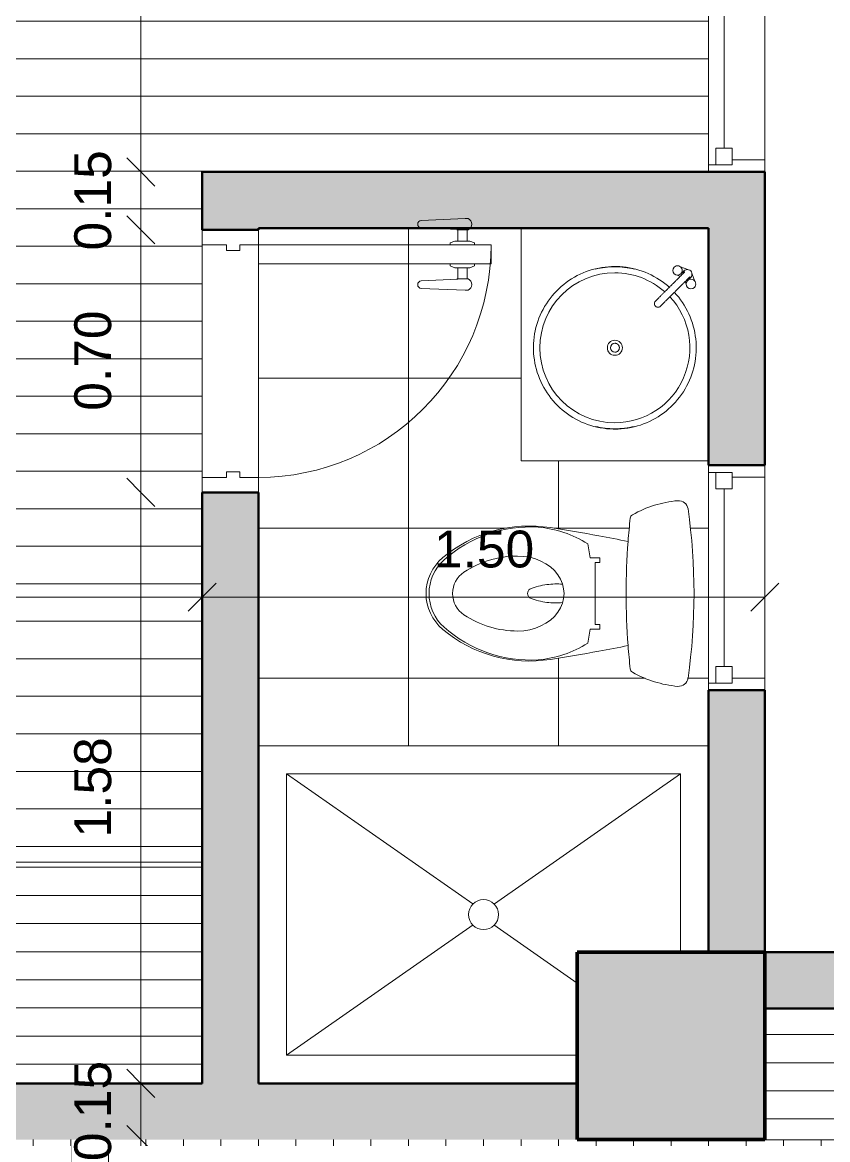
# Model space of a CAD drawing. Header units: metres. Extents: x 11 to 152, y 1 to 34.
# Drawn here: x 96.956 to 99.102, y 24.62 to 27.599 of the extents above; entities that cross this region are included whole.
import ezdxf

# ---------------------------------------------------------------- set-up
doc = ezdxf.new("R2010")
doc.units = ezdxf.units.M
for name, color, linetype, lineweight in [('A-ANNO-DIMS', 211, 'Continuous', 9), ('A-ANNO-DIMS-100', 211, 'Continuous', 9), ('A-DETL-GENF', 92, 'Continuous', 9), ('A-DOOR', 31, 'Continuous', 9), ('A-DOOR-1', 31, 'Continuous', 18), ('A-FLOR', 192, 'Continuous', 9), ('A-FLOR-PATT', 8, 'Continuous', 9), ('A-GLAZ', 151, 'Continuous', 9), ('A-GLAZ-1', 151, 'Continuous', 18), ('A-WALL-1', 113, 'Continuous', 50), ('A-WALL-PATT-1', 111, 'Continuous', 9), ('I-FURN', 30, 'Continuous', 9), ('P-SANR-FIXT', 6, 'Continuous', 9), ('S-COLS', 52, 'Continuous', 9), ('S-COLS-1', 52, 'Continuous', 100)]:
    doc.layers.add(name, color=color, linetype=linetype, lineweight=lineweight)
doc.styles.add('Arial_1', font='Arial.ttf', dxfattribs={"height": 0.098353})
doc.dimstyles.new('Cota_1_25', dxfattribs={"dimscale": 0.3048, "dimtxt": 0.1, "dimasz": 0.246063, "dimexe": 0, "dimexo": 0.0625, "dimgap": 0.164042, "dimtad": 1, "dimrnd": 0.01, "dimzin": 0, "dimdsep": 46, "dimtxsty": 'Arial_1', "dimblk1": 'OBLIQUE', "dimblk2": 'OBLIQUE', "dimsah": 1, "dimcen": 0.09, "dimazin": 0, "dimtfac": 1, "dimtdec": 4, "dimtix": 1, "dimtmove": 0, "dimatfit": 3, "dimfxl": 0, "dimfxlon": 1, "dimtvp": 1, "dimtolj": 1, "dimtzin": 0, "dimarcsym": 2})
doc.dimstyles.new('Cota_1_25_4', dxfattribs={"dimscale": 0.3048, "dimtxt": 0.1, "dimasz": 0.246063, "dimexe": 0, "dimexo": 0.0625, "dimgap": 0.164042, "dimtad": 1, "dimrnd": 0.01, "dimzin": 0, "dimdsep": 46, "dimtxsty": 'Arial_1', "dimblk1": 'OBLIQUE', "dimblk2": 'OBLIQUE', "dimsah": 1, "dimcen": 0.09, "dimazin": 0, "dimtfac": 1, "dimtdec": 4, "dimtix": 1, "dimtmove": 0, "dimatfit": 3, "dimfxl": 0, "dimfxlon": 1, "dimtvp": 1, "dimtolj": 1, "dimtzin": 0, "dimarcsym": 2})

# ---------------------------------------------------------------- blocks, each defined once
blk = doc.blocks.new('M_Concrete-Square-Column - 500 x 500mm-1442238-2 Piso _Tipo_')
at = {"layer": 'S-COLS'}
blk.add_hatch(color=256, dxfattribs=at).paths.add_polyline_path([(0.25, 0.25), (-0.25, 0.25), (-0.25, -0.25), (0.25, -0.25), (0.25, -0.1299)], flags=0)
at = {"layer": 'S-COLS-1'}
for p, q in [((-0.25, 0.25), (0.25, 0.25)), ((-0.25, -0.25), (-0.25, 0.25)), ((0.25, 0.25), (0.25, -0.25)), ((0.25, -0.25), (-0.25, -0.25))]:
    blk.add_line(p, q, dxfattribs=at)
blk = doc.blocks.new('M_Concrete-Square-Column - 500 x 500mm-1715201-2 Piso _Tipo_')
at = {"layer": 'S-COLS'}
blk.add_hatch(color=256, dxfattribs=at).paths.add_polyline_path([(0.25, -0.25), (0.25, 0.25), (-0.25, 0.25), (-0.25, -0.25), (0.2438, -0.25)], flags=0)
at = {"layer": 'S-COLS-1'}
for p, q in [((0.25, 0.25), (-0.25, 0.25)), ((-0.25, 0.25), (-0.25, -0.25)), ((0.25, -0.25), (0.25, 0.25)), ((-0.25, -0.25), (0.25, -0.25))]:
    blk.add_line(p, q, dxfattribs=at)
blk = doc.blocks.new('EA-Sencilla abisagrada - 70 x 210-1204123-2 Piso _Tipo_')
at = {"layer": 'A-DETL-GENF'}
for p, q in [((0.194, -0.5091), (0.189, -0.6263)), ((0.219, -0.6263), (0.214, -0.5091)), ((0.35, -0.6263), (0.355, -0.5091)), ((0.375, -0.5091), (0.38, -0.6263)), ((0.249, -0.5988), (0.254, -0.5863)), ((0.254, -0.5863), (0.259, -0.5863)), ((0.259, -0.6513), (0.259, -0.5863)), ((0.315, -0.5863), (0.31, -0.5863)), ((0.31, -0.6513), (0.31, -0.5863)), ((0.32, -0.5988), (0.315, -0.5863)), ((0.219, -0.6038), (0.219, -0.6338)), ((0.249, -0.6063), (0.219, -0.6063)), ((0.249, -0.6388), (0.249, -0.5988)), ((0.32, -0.6388), (0.32, -0.5988)), ((0.32, -0.6063), (0.35, -0.6063)), ((0.35, -0.6038), (0.35, -0.6338)), ((0.189, -0.6338), (0.189, -0.6263)), ((0.219, -0.6313), (0.249, -0.6313)), ((0.249, -0.6388), (0.254, -0.6513)), ((0.259, -0.6513), (0.254, -0.6513)), ((0.31, -0.6513), (0.315, -0.6513)), ((0.32, -0.6388), (0.315, -0.6513)), ((0.35, -0.6313), (0.32, -0.6313)), ((0.38, -0.6338), (0.38, -0.6263))]:
    blk.add_line(p, q, dxfattribs=at)
for centre, radius, start, end in [((0.204, -0.5095), 0.01, 2.4476, 177.5524), ((0.365, -0.5095), 0.01, 2.4476, 177.5524), ((0.204, -0.6276), 0.0162, 202.6199, 337.3801), ((0.365, -0.6276), 0.0162, 202.6199, 337.3801)]:
    blk.add_arc(centre, radius, start, end, dxfattribs=at)
at = {"layer": 'A-DOOR'}
blk.add_arc((0.31, -0.075), 0.62, 180, 270, dxfattribs=at)
at = {"layer": 'A-DOOR-1'}
for p, q in [((-0.35, 0.075), (-0.31, 0.075)), ((-0.31, 0.075), (-0.31, 0.01)), ((0.31, 0.075), (0.35, 0.075)), ((0.31, 0.01), (0.31, 0.075)), ((-0.31, 0.01), (-0.295, 0.01)), ((-0.295, 0.01), (-0.295, -0.025)), ((0.295, 0.01), (0.31, 0.01)), ((0.295, -0.025), (0.295, 0.01)), ((-0.31, -0.025), (-0.31, -0.075)), ((-0.295, -0.025), (-0.31, -0.025)), ((0.31, -0.025), (0.295, -0.025)), ((0.31, -0.075), (0.31, -0.025)), ((-0.31, -0.075), (-0.35, -0.075)), ((0.259, -0.075), (0.259, -0.695)), ((0.31, -0.075), (0.259, -0.075)), ((0.31, -0.075), (0.31, -0.695)), ((0.35, -0.075), (0.31, -0.075)), ((0.31, -0.695), (0.259, -0.695))]:
    blk.add_line(p, q, dxfattribs=at)
blk = doc.blocks.new('M_Fixed - 240x60-1438101-2 Piso _Tipo_')
at = {"layer": 'A-GLAZ-1'}
for p, q in [((-0.3, 0.088), (-0.281, 0.088)), ((-0.281, 0.088), (-0.281, 0.025)), ((-0.281, 0.069), (-0.237, 0.069)), ((-0.237, 0.069), (-0.237, 0.025)), ((0.237, 0.069), (0.237, 0.025)), ((0.281, 0.069), (0.237, 0.069)), ((0.281, 0.088), (0.281, 0.025)), ((0.2989, 0.088), (0.281, 0.088)), ((-0.237, 0.047), (0.237, 0.047)), ((-0.281, 0.025), (-0.237, 0.025)), ((-0.268, 0.025), (-0.268, -0.062)), ((0.237, 0.025), (0.281, 0.025)), ((0.268, 0.025), (0.268, -0.062)), ((-0.3, -0.062), (-0.268, -0.062)), ((0.3, -0.062), (0.268, -0.062))]:
    blk.add_line(p, q, dxfattribs=at)
blk = doc.blocks.new('EA santario - EA santario-1236399-2 Piso _Tipo_')
at = {"layer": 'P-SANR-FIXT'}
for p, q in [((-0.0952, -0.0806), (-0.1325, -0.074)), ((-0.0952, -0.106), (-0.0952, -0.0806)), ((0.1325, -0.074), (0.0953, -0.0806)), ((0.0953, -0.0806), (0.0953, -0.106)), ((-0.0825, -0.106), (-0.0952, -0.106)), ((-0.0825, -0.0933), (-0.0825, -0.106)), ((0.0826, -0.0933), (-0.0825, -0.0933)), ((0.0826, -0.106), (0.0826, -0.0933)), ((0.0953, -0.106), (0.0826, -0.106))]:
    blk.add_line(p, q, dxfattribs=at)
for centre, radius, start, end in [((0, 0.2322), 0.125, 40.0388, 139.9612), ((0, 0.2292), 0.12, 41.8401, 138.1599), ((0.18, 0.0811), 0.36, 139.981, 188.91), ((0.1676, 0.0791), 0.345, 138.1599, 183.4315), ((-0.1676, 0.0791), 0.345, 356.5685, 41.8401), ((-0.18, 0.0811), 0.36, 351.09, 40.019), ((0, 0.2182), 0.0683, 33.6309, 146.3691), ((0.158, 0.1131), 0.258, 146.3691, 180), ((-0.158, 0.1131), 0.258, 0, 33.6309), ((0, 0.0716), 0.0147, 36.4562, 143.5438), ((0.1189, 0.0836), 0.2967, 184.8582, 212.071), ((-0.1189, 0.0836), 0.2967, 327.929, 355.1418), ((4.7641, 0.7998), 5.0001, 188.91, 190.4032), ((-4.7641, 0.7998), 5.0001, 349.5968, 351.09), ((4.7641, 0.7998), 5.0001, 190.4032, 191.3174), ((-4.7641, 0.7998), 5.0001, 348.6826, 349.5968), ((0, -2.0111), 1.8349, 85.6627, 94.3373), ((0.0513, -0.3405), 0.3, 150.5617, 174.8856), ((-0.1999, -0.1987), 0.0115, 96.2955, 150.5617), ((0, -2.0111), 1.8349, 94.3373, 96.2955), ((0, -2.0111), 1.8349, 83.7045, 85.6627), ((0.1999, -0.1987), 0.0115, 29.4383, 83.7045), ((-0.0513, -0.3405), 0.3, 5.1144, 29.4383), ((-0.2222, -0.316), 0.0254, 174.8856, 261.8874), ((0.2222, -0.316), 0.0254, 278.1126, 5.1144), ((0, 1.2428), 1.6, 261.8874, 278.1126)]:
    blk.add_arc(centre, radius, start, end, dxfattribs=at)
blk.add_ellipse((0, 0.1131), major_axis=(0, 0.1238), ratio=0.807692, start_param=1.570796, end_param=4.712389, dxfattribs=at)
for points in [[(-0.0118, 0.0804), (-0.0148, 0.0728), (-0.0199, 0.0575), (-0.024, 0.0349), (-0.0254, 0.0133), (-0.0249, -0.0001), (-0.0243, -0.0065)], [(0.0249, -0.0062), (0.0254, 0.0001), (0.0258, 0.0135), (0.0243, 0.035), (0.02, 0.0576), (0.0149, 0.0728), (0.0118, 0.0804)]]:
    blk.add_open_spline(points, degree=3, dxfattribs=at)
blk = doc.blocks.new('mesa60 - mesa001-1826012-2 Piso _Tipo_')
at = {"layer": 'I-FURN'}
h = blk.add_hatch(dxfattribs=at)
h.set_pattern_fill('FP_72', color=256, style=0, pattern_type=2)
h.set_pattern_definition([(46.105, (143.823, 7.87), (-0.05404587, 0.05200042), [])])
h.paths.add_polyline_path([(87.6925, 23.3599), (88.4849, 24.1835), (88.0596, 24.5927), (87.5236, 24.0357), (87.5396, 23.201), (87.6805, 23.3474)], flags=0)
for p, q in [((88.0596, 24.5927), (87.5236, 24.0357)), ((88.4849, 24.1835), (88.0596, 24.5927)), ((87.5396, 23.201), (88.4849, 24.1835)), ((87.5236, 24.0357), (87.5396, 23.201))]:
    blk.add_line(p, q, dxfattribs=at)
blk = doc.blocks.new('mesa83 - mesa001-1826024-2 Piso _Tipo_')
at = {"layer": 'I-FURN'}
h = blk.add_hatch(dxfattribs=at)
h.set_pattern_fill('FP_73', color=256, style=0, pattern_type=2)
h.set_pattern_definition([(316.089, (115.991, 7.337), (0.05201551, 0.05403135), [])])
h.paths.add_polyline_path([(74.142, 23.1004), (74.1261, 23.9351), (72.909, 25.1067), (72.4997, 24.6814), (74.1256, 23.1162)], flags=0)
for p, q in [((72.909, 25.1067), (72.4997, 24.6814)), ((74.1261, 23.9351), (72.909, 25.1067)), ((72.4997, 24.6814), (74.142, 23.1004)), ((74.142, 23.1004), (74.1261, 23.9351))]:
    blk.add_line(p, q, dxfattribs=at)
blk = doc.blocks.new('M_Shower Stall-2D - ducha 1_20 2-V85-2 Piso _Tipo_')
at = {"layer": 'P-SANR-FIXT'}
for p, q in [((0, 0.9), (1.2, 0.9)), ((0.075, 0.825), (0.5711, 0.4789)), ((0.075, 0.075), (0.075, 0.825)), ((0.075, 0.825), (1.125, 0.825)), ((1.125, 0.825), (0.6289, 0.4789)), ((1.125, 0.825), (1.125, 0.35)), ((0.5724, 0.4224), (0.075, 0.075)), ((0.6276, 0.4224), (0.8499, 0.2671)), ((0.8499, 0.075), (0.075, 0.075))]:
    blk.add_line(p, q, dxfattribs=at)
for start, end in [(360, 180), (180, 360)]:
    blk.add_arc((0.6, 0.45), 0.04, start, end, dxfattribs=at)
blk = doc.blocks.new('Basin Slab-Round-1Bowl - 550 x 500-V86-2 Piso _Tipo_')
at = {"layer": 'P-SANR-FIXT'}
for p, q in [((0.618, 0.575), (-0.0023, 0.575)), ((-0.0023, 0.575), (-0.0023, 0.075)), ((0.4926, 0.1585), (0.4894, 0.1497)), ((0.5077, 0.1303), (0.515, 0.1504)), ((0.477, 0.1376), (0.4686, 0.1346)), ((0.4767, 0.1121), (0.4969, 0.1195))]:
    blk.add_line(p, q, dxfattribs=at)
at = {"layer": 'P-SANR-FIXT', "flags": 128}
for points in [[(0.5161, 0.325), (0.5159, 0.3337), (0.5154, 0.3423), (0.5145, 0.351), (0.5133, 0.3596), (0.5118, 0.3681), (0.5099, 0.3766), (0.5076, 0.385), (0.5051, 0.3932), (0.5022, 0.4014), (0.499, 0.4095), (0.4954, 0.4174), (0.4916, 0.4252), (0.4874, 0.4328), (0.483, 0.4402), (0.4782, 0.4475), (0.4732, 0.4546), (0.4678, 0.4614), (0.4622, 0.4681), (0.4564, 0.4745), (0.4503, 0.4806), (0.4439, 0.4865), (0.4374, 0.4922), (0.4306, 0.4976), (0.4236, 0.5027), (0.4164, 0.5076), (0.409, 0.5121), (0.4014, 0.5163), (0.3937, 0.5203), (0.3858, 0.5239), (0.3778, 0.5272), (0.3696, 0.5302), (0.3613, 0.5328), (0.353, 0.5352), (0.3445, 0.5371), (0.336, 0.5388), (0.3274, 0.5401), (0.3188, 0.5411), (0.3102, 0.5417), (0.3015, 0.5419), (0.2928, 0.5419), (0.2841, 0.5414), (0.2755, 0.5407), (0.2669, 0.5395), (0.2583, 0.5381), (0.2499, 0.5363), (0.2414, 0.5341), (0.2331, 0.5317), (0.2249, 0.5289), (0.2168, 0.5257), (0.2089, 0.5223), (0.201, 0.5185), (0.1934, 0.5144), (0.1859, 0.51), (0.1786, 0.5054), (0.1715, 0.5004), (0.1646, 0.4952), (0.1579, 0.4896), (0.1514, 0.4839), (0.1452, 0.4778), (0.1392, 0.4715), (0.1334, 0.465), (0.128, 0.4583), (0.1228, 0.4513), (0.1179, 0.4442), (0.1132, 0.4368), (0.1089, 0.4293), (0.1049, 0.4216), (0.1012, 0.4138), (0.0978, 0.4058), (0.0947, 0.3977), (0.092, 0.3894), (0.0896, 0.3811), (0.0875, 0.3727), (0.0858, 0.3642), (0.0844, 0.3556), (0.0833, 0.347), (0.0826, 0.3384), (0.0823, 0.3297), (0.0822, 0.325)], [(0.0822, 0.325), (0.0824, 0.3163), (0.0829, 0.3077), (0.0838, 0.299), (0.085, 0.2904), (0.0865, 0.2819), (0.0884, 0.2734), (0.0907, 0.265), (0.0932, 0.2568), (0.0961, 0.2486), (0.0993, 0.2405), (0.1029, 0.2326), (0.1067, 0.2248), (0.1109, 0.2172), (0.1153, 0.2098), (0.1201, 0.2025), (0.1251, 0.1954), (0.1305, 0.1886), (0.136, 0.1819), (0.1419, 0.1755), (0.148, 0.1694), (0.1543, 0.1635), (0.1609, 0.1578), (0.1677, 0.1524), (0.1747, 0.1473), (0.1819, 0.1424), (0.1893, 0.1379), (0.1969, 0.1337), (0.2046, 0.1297), (0.2125, 0.1261), (0.2205, 0.1228), (0.2287, 0.1198), (0.2369, 0.1172), (0.2453, 0.1148), (0.2538, 0.1129), (0.2623, 0.1112), (0.2709, 0.1099), (0.2795, 0.1089), (0.2881, 0.1083), (0.2968, 0.1081), (0.3055, 0.1081), (0.3141, 0.1086), (0.3228, 0.1093), (0.3314, 0.1105), (0.3399, 0.1119), (0.3484, 0.1137), (0.3568, 0.1159), (0.3652, 0.1183), (0.3734, 0.1211), (0.3815, 0.1243), (0.3894, 0.1277), (0.3972, 0.1315), (0.4049, 0.1356), (0.4124, 0.14), (0.4197, 0.1446), (0.4268, 0.1496), (0.4337, 0.1548), (0.4404, 0.1604), (0.4469, 0.1661)], [(0.46, 0.1794), (0.4649, 0.185), (0.4703, 0.1917), (0.4755, 0.1987), (0.4804, 0.2058), (0.485, 0.2132), (0.4894, 0.2207), (0.4934, 0.2284), (0.4971, 0.2362), (0.5005, 0.2442), (0.5036, 0.2523), (0.5063, 0.2606), (0.5087, 0.2689), (0.5108, 0.2773), (0.5125, 0.2858), (0.5139, 0.2944), (0.515, 0.303), (0.5157, 0.3116), (0.516, 0.3203), (0.5161, 0.325)], [(0.5018, 0.1385), (0.5018, 0.1385), (0.5017, 0.1386), (0.5015, 0.1388), (0.5013, 0.139), (0.501, 0.1393), (0.5007, 0.1396), (0.5003, 0.14), (0.4998, 0.1405), (0.4993, 0.141), (0.4987, 0.1416), (0.4981, 0.1422), (0.4974, 0.1429), (0.4966, 0.1437), (0.4958, 0.1445), (0.495, 0.1453), (0.4941, 0.1462), (0.4931, 0.1472), (0.4921, 0.1482), (0.491, 0.1493), (0.4899, 0.1504), (0.4888, 0.1515), (0.4876, 0.1527), (0.4864, 0.1539), (0.4851, 0.1552), (0.4838, 0.1565), (0.4825, 0.1578), (0.4811, 0.1592), (0.4797, 0.1606), (0.4783, 0.162), (0.4768, 0.1635), (0.4753, 0.1649), (0.4739, 0.1664), (0.4723, 0.1679), (0.4708, 0.1695), (0.4693, 0.171), (0.4677, 0.1726), (0.4662, 0.1741), (0.4646, 0.1757), (0.463, 0.1772), (0.4615, 0.1788), (0.4599, 0.1804), (0.4583, 0.1819), (0.4568, 0.1835), (0.4552, 0.185), (0.4537, 0.1866), (0.4522, 0.1881), (0.4507, 0.1896), (0.4492, 0.1911), (0.4477, 0.1925), (0.4463, 0.194), (0.4449, 0.1954), (0.4435, 0.1968), (0.4422, 0.1981), (0.4408, 0.1994), (0.4396, 0.2007), (0.4383, 0.202), (0.4371, 0.2032), (0.4359, 0.2044), (0.4348, 0.2055), (0.4337, 0.2066), (0.4327, 0.2076), (0.4317, 0.2086), (0.4308, 0.2095), (0.4299, 0.2104), (0.429, 0.2113), (0.4283, 0.212), (0.4275, 0.2128), (0.4269, 0.2134), (0.4263, 0.214), (0.4257, 0.2146), (0.4252, 0.2151), (0.4248, 0.2155), (0.4244, 0.2159), (0.4241, 0.2162), (0.4238, 0.2165), (0.4236, 0.2167), (0.4235, 0.2168), (0.4234, 0.2168), (0.4234, 0.2169)], [(0.41, 0.2034), (0.41, 0.2034), (0.4101, 0.2033), (0.4102, 0.2031), (0.4105, 0.2029), (0.4107, 0.2026), (0.4111, 0.2023), (0.4115, 0.2019), (0.412, 0.2014), (0.4125, 0.2009), (0.4131, 0.2003), (0.4137, 0.1997), (0.4144, 0.199), (0.4151, 0.1982), (0.4159, 0.1974), (0.4168, 0.1965), (0.4177, 0.1956), (0.4187, 0.1947), (0.4197, 0.1937), (0.4207, 0.1926), (0.4218, 0.1915), (0.423, 0.1904), (0.4242, 0.1892), (0.4254, 0.1879), (0.4267, 0.1867), (0.428, 0.1854), (0.4293, 0.184), (0.4307, 0.1827), (0.4321, 0.1813), (0.4335, 0.1798), (0.4349, 0.1784), (0.4364, 0.1769), (0.4379, 0.1754), (0.4394, 0.1739), (0.4409, 0.1724), (0.4425, 0.1709), (0.444, 0.1693), (0.4456, 0.1678), (0.4472, 0.1662), (0.4487, 0.1646), (0.4503, 0.1631), (0.4519, 0.1615), (0.4534, 0.1599), (0.455, 0.1584), (0.4565, 0.1568), (0.4581, 0.1553), (0.4596, 0.1538), (0.4611, 0.1523), (0.4626, 0.1508), (0.464, 0.1493), (0.4655, 0.1479), (0.4669, 0.1465), (0.4683, 0.1451), (0.4696, 0.1437), (0.4709, 0.1424), (0.4722, 0.1411), (0.4735, 0.1399), (0.4747, 0.1387), (0.4758, 0.1375), (0.477, 0.1364), (0.478, 0.1353), (0.4791, 0.1343), (0.4801, 0.1333), (0.481, 0.1323), (0.4819, 0.1315), (0.4827, 0.1306), (0.4835, 0.1298), (0.4842, 0.1291), (0.4849, 0.1284), (0.4855, 0.1278), (0.4861, 0.1273), (0.4866, 0.1268), (0.487, 0.1263), (0.4874, 0.126), (0.4877, 0.1257), (0.4879, 0.1254), (0.4881, 0.1252), (0.4883, 0.1251), (0.4883, 0.125), (0.4883, 0.125)]]:
    blk.add_lwpolyline(points, dxfattribs=at)
at = {"layer": 'P-SANR-FIXT'}
for centre, radius, start, end in [((0.2991, 0.325), 0.2, 360, 180), ((0.2991, 0.325), 0.2159, 166.1538, 180), ((0.2991, 0.325), 0.2159, 0, 13.8462), ((0.2991, 0.325), 0.02, 360, 180), ((0.2992, 0.3249), 0.012, 90, 179.747), ((0.2992, 0.3249), 0.012, 0.253, 90), ((0.2991, 0.325), 0.2159, 180, 193.8462), ((0.2991, 0.325), 0.2, 180, 312.9682), ((0.2991, 0.325), 0.02, 180, 360), ((0.2992, 0.3249), 0.012, 179.747, 270), ((0.2992, 0.3249), 0.012, 180, 193.9186), ((0.2992, 0.3249), 0.012, 198.6485, 208.0024), ((0.2992, 0.3249), 0.012, 213.4205, 222.17), ((0.2992, 0.3249), 0.012, 227.7366, 236.5173), ((0.2992, 0.3249), 0.012, 241.891, 251.3979), ((0.2992, 0.3249), 0.012, 255.9678, 270), ((0.2992, 0.3249), 0.012, 270, 0.253), ((0.2992, 0.3249), 0.012, 270, 284.0322), ((0.2992, 0.3249), 0.012, 303.4827, 312.2634), ((0.2992, 0.3249), 0.012, 317.83, 326.5795), ((0.2992, 0.3249), 0.012, 346.0814, 360), ((0.2991, 0.325), 0.2, 318.4615, 360), ((0.2991, 0.325), 0.2159, 346.1538, 360), ((0.4167, 0.2101), 0.00953, 135, 237.8571), ((0.4167, 0.2101), 0.00953, 32.1429, 135), ((0.5051, 0.158), 0.0127, 45, 225), ((0.5051, 0.158), 0.0127, 225, 45), ((0.4691, 0.122), 0.0127, 45, 225), ((0.4691, 0.122), 0.0127, 225, 45), ((0.4951, 0.1317), 0.0127, 181.9274, 225), ((0.4954, 0.1321), 0.0127, 185.9086, 276.7107), ((0.4951, 0.1317), 0.0127, 225, 45), ((0.4951, 0.1317), 0.0127, 45, 88.0726), ((0.4951, 0.1317), 0.0127, 353.2893, 87.7631)]:
    blk.add_arc(centre, radius, start, end, dxfattribs=at)
blk = doc.blocks.new('mesa99 - mesa001-1826160-2 Piso _Tipo_')
at = {"layer": 'I-FURN'}
h = blk.add_hatch(dxfattribs=at)
h.set_pattern_fill('FP_42', color=256, style=0, pattern_type=2)
h.set_pattern_definition([(226.11, (41.785, 15.092), (0.05405041, -0.0519957), [])])
h.paths.add_polyline_path([(0.3642, -1.144), (0.1136, -0.9029), (-1.2733, -2.3445), (-1.0226, -2.5856), (-0.107, -1.6338)], flags=0)
for p, q in [((0.1136, -0.9029), (-1.2733, -2.3445)), ((-1.0226, -2.5856), (0.3642, -1.144))]:
    blk.add_line(p, q, dxfattribs=at)
blk = doc.blocks.new('DIMBLOCK194-2 Piso _Tipo_')
at = {"layer": 'A-ANNO-DIMS-100', "transparency": 16777216}
for p, q in [((97.2718, 24.62), (97.2343, 24.6575)), ((97.2718, 22.37), (97.2718, 24.62)), ((97.2718, 24.62), (97.3093, 24.5825)), ((97.2718, 24.62), (97.2718, 24.62)), ((97.2718, 24.62), (97.2718, 24.62)), ((97.2718, 22.37), (97.2343, 22.4075)), ((97.2718, 22.37), (97.3093, 22.3325)), ((97.2718, 22.37), (97.2718, 22.37)), ((97.2718, 22.37), (97.2718, 22.37))]:
    blk.add_line(p, q, dxfattribs=at)
at = {"layer": 'A-ANNO-DIMS-100', "color": 0, "transparency": 16777216, "insert": (97.0942, 23.3627), "char_height": 0.09835, "width": 0.317538, "attachment_point": 1, "rotation": 90, "line_spacing_factor": 0.938532, "style": 'Arial_1'}
blk.add_mtext('2.25', dxfattribs=at)
blk = doc.blocks.new('_Oblique')
at = {"color": 0, "linetype": 'ByBlock', "lineweight": -2}
blk.add_line((-0.5, -0.5), (0.5, 0.5), dxfattribs=at)
blk = doc.blocks.new('DIMBLOCK195-2 Piso _Tipo_')
at = {"layer": 'A-ANNO-DIMS-100', "transparency": 16777216}
for p, q in [((97.2718, 24.77), (97.2343, 24.8075)), ((97.2718, 24.62), (97.2718, 24.77)), ((97.2718, 24.77), (97.3093, 24.7325)), ((97.2718, 24.77), (97.2718, 24.77)), ((97.2718, 24.77), (97.2718, 24.77)), ((97.2718, 24.62), (97.2343, 24.6575)), ((97.2718, 24.62), (97.3093, 24.5825)), ((97.2718, 24.62), (97.2718, 24.62)), ((97.2718, 24.62), (97.2718, 24.62))]:
    blk.add_line(p, q, dxfattribs=at)
at = {"layer": 'A-ANNO-DIMS-100', "color": 0, "transparency": 16777216, "insert": (97.0942, 24.5627), "char_height": 0.09835, "width": 0.317538, "attachment_point": 1, "rotation": 90, "line_spacing_factor": 0.938532, "style": 'Arial_1'}
blk.add_mtext('0.15', dxfattribs=at)
blk = doc.blocks.new('DIMBLOCK196-2 Piso _Tipo_')
at = {"layer": 'A-ANNO-DIMS-100', "transparency": 16777216}
for p, q in [((97.2718, 26.3459), (97.2343, 26.3834)), ((97.2718, 24.77), (97.2718, 26.3459)), ((97.2718, 26.3459), (97.3093, 26.3084)), ((97.2718, 26.3459), (97.2718, 26.3459)), ((97.2718, 26.3459), (97.2718, 26.3459)), ((97.2718, 24.77), (97.2343, 24.8075)), ((97.2718, 24.77), (97.3093, 24.7325)), ((97.2718, 24.77), (97.2718, 24.77)), ((97.2718, 24.77), (97.2718, 24.77))]:
    blk.add_line(p, q, dxfattribs=at)
at = {"layer": 'A-ANNO-DIMS-100', "color": 0, "transparency": 16777216, "insert": (97.0942, 25.4256), "char_height": 0.09835, "width": 0.317538, "attachment_point": 1, "rotation": 90, "line_spacing_factor": 0.938532, "style": 'Arial_1'}
blk.add_mtext('1.58', dxfattribs=at)
blk = doc.blocks.new('DIMBLOCK197-2 Piso _Tipo_')
at = {"layer": 'A-ANNO-DIMS-100', "transparency": 16777216}
for p, q in [((97.2718, 27.0459), (97.2343, 27.0834)), ((97.2718, 26.3459), (97.2718, 27.0459)), ((97.2718, 27.0459), (97.3093, 27.0084)), ((97.2718, 27.0459), (97.2718, 27.0459)), ((97.2718, 27.0459), (97.2718, 27.0459)), ((97.2718, 26.3459), (97.2343, 26.3834)), ((97.2718, 26.3459), (97.3093, 26.3084)), ((97.2718, 26.3459), (97.2718, 26.3459)), ((97.2718, 26.3459), (97.2718, 26.3459))]:
    blk.add_line(p, q, dxfattribs=at)
at = {"layer": 'A-ANNO-DIMS-100', "color": 0, "transparency": 16777216, "insert": (97.0942, 26.5635), "char_height": 0.09835, "width": 0.317538, "attachment_point": 1, "rotation": 90, "line_spacing_factor": 0.938532, "style": 'Arial_1'}
blk.add_mtext('0.70', dxfattribs=at)
blk = doc.blocks.new('DIMBLOCK198-2 Piso _Tipo_')
at = {"layer": 'A-ANNO-DIMS-100', "transparency": 16777216}
for p, q in [((97.2718, 27.2003), (97.2343, 27.2378)), ((97.2718, 27.0459), (97.2718, 27.2003)), ((97.2718, 27.2003), (97.3093, 27.1628)), ((97.2718, 27.2003), (97.2718, 27.2003)), ((97.2718, 27.2003), (97.2718, 27.2003)), ((97.2718, 27.0459), (97.2343, 27.0834)), ((97.2718, 27.0459), (97.3093, 27.0084)), ((97.2718, 27.0459), (97.2718, 27.0459)), ((97.2718, 27.0459), (97.2718, 27.0459))]:
    blk.add_line(p, q, dxfattribs=at)
at = {"layer": 'A-ANNO-DIMS-100', "color": 0, "transparency": 16777216, "insert": (97.0942, 26.9908), "char_height": 0.09835, "width": 0.317538, "attachment_point": 1, "rotation": 90, "line_spacing_factor": 0.938532, "style": 'Arial_1'}
blk.add_mtext('0.15', dxfattribs=at)
blk = doc.blocks.new('DIMBLOCK199-2 Piso _Tipo_')
at = {"layer": 'A-ANNO-DIMS-100', "transparency": 16777216}
for p, q in [((97.2718, 30.3181), (97.2343, 30.3556)), ((97.2718, 27.2003), (97.2718, 30.3181)), ((97.2718, 30.3181), (97.3093, 30.2806)), ((97.2718, 30.3181), (97.2718, 30.3181)), ((97.2718, 30.3181), (97.2718, 30.3181)), ((97.2718, 27.2003), (97.2343, 27.2378)), ((97.2718, 27.2003), (97.3093, 27.1628)), ((97.2718, 27.2003), (97.2718, 27.2003)), ((97.2718, 27.2003), (97.2718, 27.2003))]:
    blk.add_line(p, q, dxfattribs=at)
at = {"layer": 'A-ANNO-DIMS-100', "color": 0, "transparency": 16777216, "insert": (97.0942, 28.6269), "char_height": 0.09835, "width": 0.317538, "attachment_point": 1, "rotation": 90, "line_spacing_factor": 0.938532, "style": 'Arial_1'}
blk.add_mtext('3.12', dxfattribs=at)
blk = doc.blocks.new('DIMBLOCK315-2 Piso _Tipo_')
at = {"layer": 'A-ANNO-DIMS-100', "transparency": 16777216}
for p, q in [((96.0718, 26.0664), (96.1093, 26.1039)), ((97.4352, 26.0664), (97.4727, 26.1039)), ((96.0718, 26.0664), (96.0343, 26.0289)), ((96.0718, 26.0664), (97.4352, 26.0664)), ((96.0718, 26.0664), (96.0718, 26.0664)), ((96.0718, 26.0664), (96.0718, 26.0664)), ((97.4352, 26.0664), (97.3977, 26.0289)), ((97.4352, 26.0664), (97.4352, 26.0664)), ((97.4352, 26.0664), (97.4352, 26.0664))]:
    blk.add_line(p, q, dxfattribs=at)
at = {"layer": 'A-ANNO-DIMS-100', "color": 0, "transparency": 16777216, "insert": (96.6212, 26.244), "char_height": 0.09835, "width": 0.317538, "attachment_point": 1, "line_spacing_factor": 0.938532, "style": 'Arial_1'}
blk.add_mtext('1.36', dxfattribs=at)
blk = doc.blocks.new('DIMBLOCK316-2 Piso _Tipo_')
at = {"layer": 'A-ANNO-DIMS-100', "transparency": 16777216}
for p, q in [((97.4352, 26.0664), (97.4727, 26.1039)), ((98.9352, 26.0664), (98.9727, 26.1039)), ((97.4352, 26.0664), (97.3977, 26.0289)), ((97.4352, 26.0664), (98.9352, 26.0664)), ((97.4352, 26.0664), (97.4352, 26.0664)), ((97.4352, 26.0664), (97.4352, 26.0664)), ((98.9352, 26.0664), (98.8977, 26.0289)), ((98.9352, 26.0664), (98.9352, 26.0664)), ((98.9352, 26.0664), (98.9352, 26.0664))]:
    blk.add_line(p, q, dxfattribs=at)
at = {"layer": 'A-ANNO-DIMS-100', "color": 0, "transparency": 16777216, "insert": (98.0529, 26.244), "char_height": 0.09835, "width": 0.317538, "attachment_point": 1, "line_spacing_factor": 0.938532, "style": 'Arial_1'}
blk.add_mtext('1.50', dxfattribs=at)

msp = doc.modelspace()

# ---------------------------------------------------------------- hatches: boundary and pattern name
at = {"layer": 'A-FLOR-PATT'}
h = msp.add_hatch(dxfattribs=at)
h.set_pattern_fill('FP_61', color=256, style=0, pattern_type=2)
h.set_pattern_definition([(180, (66.9, 11.002), (-1e-17, -0.1), [])])
h.paths.add_polyline_path([(97.4352, 25.3603), (97.4352, 25.3603), (97.4352, 25.0652)], flags=0)
h.paths.add_polyline_path([(96.0718, 24.77), (96.0723, 27.0497), (96.6626, 27.0496), (96.6626, 25.3602), (97.4352, 25.3603), (97.4352, 27.2003), (98.7851, 27.2003), (98.7851, 29.9681), (98.4351, 29.9681), (98.4351, 30.4682), (96.0852, 30.4681), (96.0852, 28.062), (96.0352, 28.062), (96.0352, 28.047), (96.0002, 28.047), (96.0002, 28.062), (95.9352, 28.062), (95.9352, 30.3181), (94.0351, 30.3181), (94.0351, 30.4682), (91.6351, 30.4681), (91.6351, 29.9681), (91.4752, 29.9681), (91.4752, 27.202), (92.9078, 27.202), (92.9087, 27.4891), (92.9112, 27.4952), (92.9152, 27.5005), (92.9205, 27.5045), (92.9266, 27.5071), (92.9332, 27.5079), (93.3208, 27.5071), (93.3269, 27.5045), (93.3322, 27.5005), (93.3362, 27.4952), (93.3387, 27.4891), (93.3396, 27.4825), (93.3396, 27.202), (93.5077, 27.202), (93.5086, 27.4776), (93.5111, 27.4837), (93.5151, 27.489), (93.5204, 27.493), (93.5265, 27.4955), (93.5331, 27.4964), (93.9207, 27.4955), (93.9268, 27.493), (93.9321, 27.489), (93.9361, 27.4837), (93.9386, 27.4776), (93.9395, 27.471), (93.9395, 27.202), (95.9352, 27.202), (95.9352, 27.242), (96.0002, 27.242), (96.0002, 27.257), (96.0352, 27.257), (96.0352, 27.242), (96.0852, 27.242), (96.0852, 27.202), (96.6626, 27.202), (96.6626, 27.0507), (96.0718, 27.0507), (96.0718, 24.7928)], flags=0)
h.paths.add_polyline_path([(93.9141, 27.5075), (93.5187, 27.5079), (93.514, 27.5092), (93.5094, 27.5138), (93.5077, 27.5202), (93.5077, 27.5448), (93.5094, 27.5511), (93.514, 27.5558), (93.5204, 27.5575), (93.9268, 27.5575), (93.9331, 27.5558), (93.9358, 27.5538), (93.9391, 27.5481), (93.9395, 27.5448), (93.9395, 27.5202), (93.9378, 27.5138), (93.9331, 27.5092), (93.9268, 27.5075)], flags=0)
h.paths.add_polyline_path([(93.3031, 27.519), (92.9205, 27.519), (92.9142, 27.5207), (92.9095, 27.5254), (92.9078, 27.5317), (92.9078, 27.5563), (92.9095, 27.5627), (92.9142, 27.5673), (92.9205, 27.569), (93.3269, 27.569), (93.3333, 27.5673), (93.3359, 27.5653), (93.3395, 27.5575), (93.3396, 27.5563), (93.3396, 27.5317), (93.3379, 27.5254), (93.3333, 27.5207), (93.3269, 27.519), (93.3088, 27.519)], flags=0)
h.paths.add_polyline_path([(93.9271, 27.5595), (93.9195, 27.5615), (93.9164, 27.5639), (93.9125, 27.5707), (93.9125, 27.5785), (93.914, 27.5821), (93.9195, 27.5876), (93.9271, 27.5897), (93.931, 27.5891), (93.9377, 27.5852), (93.9406, 27.5804), (93.9421, 27.5746), (93.9395, 27.5664), (93.9346, 27.5615), (93.9281, 27.5596)], flags=0)
h.paths.add_polyline_path([(93.5199, 27.56), (93.516, 27.56), (93.5123, 27.5615), (93.5063, 27.569), (93.5048, 27.5746), (93.5068, 27.5821), (93.5123, 27.5876), (93.5199, 27.5897), (93.5238, 27.5891), (93.5305, 27.5852), (93.5334, 27.5804), (93.5349, 27.5746), (93.5331, 27.5684), (93.5305, 27.5639), (93.5238, 27.56), (93.5204, 27.56)], flags=0)
h.paths.add_polyline_path([(93.3272, 27.571), (93.3197, 27.5731), (93.3165, 27.5755), (93.3126, 27.5822), (93.3126, 27.59), (93.3141, 27.5937), (93.3197, 27.5992), (93.3272, 27.6012), (93.3311, 27.6007), (93.3378, 27.5968), (93.3402, 27.5937), (93.3423, 27.5861), (93.3396, 27.578), (93.3347, 27.5731), (93.3282, 27.5712)], flags=0)
h.paths.add_polyline_path([(92.9205, 27.5716), (92.9161, 27.5716), (92.9124, 27.5731), (92.9064, 27.5804), (92.9049, 27.5861), (92.9069, 27.5937), (92.9124, 27.5992), (92.92, 27.6012), (92.9239, 27.6007), (92.9306, 27.5968), (92.933, 27.5937), (92.935, 27.5861), (92.9332, 27.5799), (92.9306, 27.5755), (92.9239, 27.5716), (92.923, 27.5716)], flags=0)
h.paths.add_polyline_path([(96.8661, 27.9455), (96.8407, 27.9455), (96.8407, 29.3455), (98.7407, 29.3455), (98.7407, 27.9455), (97.7044, 27.9455)], flags=0)
h.paths.add_polyline_path([(94.6129, 28.1482), (94.5953, 28.1633), (94.6036, 28.1813), (94.5699, 28.168), (94.319, 28.3695), (94.3247, 28.4053), (94.3083, 28.3928), (94.2904, 28.4072), (94.3406, 28.4713), (94.3373, 28.5022), (94.5264, 28.7377), (94.3417, 28.886), (94.4843, 29.0635), (94.2327, 29.2657), (94.2291, 29.298), (94.1664, 29.3484), (94.1808, 29.3663), (94.1995, 29.3577), (94.1862, 29.3914), (94.3877, 29.6422), (94.4235, 29.6365), (94.4111, 29.653), (94.4255, 29.6709), (94.4896, 29.6207), (94.5205, 29.624), (94.7722, 29.4218), (94.9148, 29.5993), (95.0994, 29.451), (95.2886, 29.6864), (95.3209, 29.69), (95.3713, 29.7527), (95.3892, 29.7383), (95.3806, 29.7196), (95.4143, 29.7328), (95.6651, 29.5313), (95.6594, 29.4955), (95.6758, 29.508), (95.6937, 29.4936), (95.6435, 29.4295), (95.6469, 29.3986), (95.4578, 29.1631), (95.6281, 29.0263), (95.4855, 28.8488), (95.7515, 28.6351), (95.755, 28.6028), (95.8177, 28.5524), (95.8026, 28.5349), (95.7846, 28.5431), (95.7979, 28.5094), (95.5964, 28.2586), (95.5606, 28.2643), (95.573, 28.2479), (95.5587, 28.2299), (95.4946, 28.2802), (95.4636, 28.2768), (95.1977, 28.4905), (95.0551, 28.313), (94.8847, 28.4498), (94.6956, 28.2144), (94.6633, 28.2109), (94.6244, 28.1625)], flags=0)
h.paths.add_polyline_path([(93.548, 28.2417), (93.5331, 28.2438), (93.5209, 28.2491), (93.5102, 28.2573), (93.2198, 28.5327), (93.2135, 28.5404), (93.2082, 28.5524), (93.2061, 28.5652), (93.2074, 28.5782), (93.2135, 28.5923), (93.2217, 28.6031), (93.4971, 28.8935), (93.5079, 28.9012), (93.5167, 28.9051), (93.5296, 28.9072), (93.5426, 28.9058), (93.5548, 28.9012), (93.5674, 28.8915), (93.8579, 28.6162), (93.8641, 28.6084), (93.8695, 28.5965), (93.8715, 28.5836), (93.8702, 28.5707), (93.8655, 28.5585), (93.8559, 28.5458), (93.5805, 28.2554), (93.5697, 28.2477), (93.5609, 28.2438)], flags=0)
h.paths.add_polyline_path([(91.636, 28.2471), (91.5252, 28.2471), (91.5252, 29.6949), (92.4015, 29.6949), (92.4015, 28.2471), (91.6372, 28.2471)], flags=0)
h.paths.add_polyline_path([(93.1452, 28.8332), (92.6452, 28.8332), (92.6452, 29.3332), (93.1452, 29.3332)], flags=0)
h.paths.add_polyline_path([(93.5097, 29.339), (93.496, 29.3428), (93.4857, 29.3486), (93.4763, 29.3576), (93.4696, 29.3688), (93.3107, 29.7359), (93.3072, 29.7485), (93.3072, 29.7624), (93.3107, 29.7753), (93.3165, 29.7856), (93.3256, 29.795), (93.3368, 29.8017), (93.706, 29.9611), (93.7164, 29.9641), (93.7303, 29.9641), (93.7432, 29.9605), (93.7535, 29.9548), (93.7629, 29.9457), (93.7696, 29.9345), (93.9291, 29.5653), (93.932, 29.5549), (93.9322, 29.5418), (93.9285, 29.5281), (93.9227, 29.5177), (93.9136, 29.5084), (93.9024, 29.5017), (93.5353, 29.3428), (93.5228, 29.3392)], flags=0)
h = msp.add_hatch(dxfattribs=at)
h.set_pattern_fill('FP_63', color=256, style=0, pattern_type=2)
h.set_pattern_definition([(90, (66.785, 11.45), (-0.4, 2e-17), []), (180, (66.785, 11.45), (-5e-17, -0.4), [])])
h.paths.add_polyline_path([(98.1929, 25.67), (98.7851, 25.67), (98.7851, 26.43), (98.2852, 26.43), (98.2852, 27.0503), (97.5852, 27.0503), (97.5852, 25.67), (97.602, 25.67)], flags=0)
h.paths.add_polyline_path([(98.7029, 25.8287), (98.661, 25.8354), (98.6205, 25.848), (98.58, 25.8678), (98.5764, 25.875), (98.5706, 25.9374), (98.4923, 25.9224), (98.3638, 25.9005), (98.3025, 25.8962), (98.2414, 25.9024), (98.1823, 25.9189), (98.1268, 25.9452), (98.0765, 25.9805), (98.0554, 26.0033), (98.0406, 26.0306), (98.0329, 26.0607), (98.0329, 26.0917), (98.0406, 26.1218), (98.0554, 26.1491), (98.0765, 26.1719), (98.1268, 26.2072), (98.1823, 26.2335), (98.2414, 26.25), (98.3025, 26.2562), (98.3638, 26.2519), (98.5006, 26.2284), (98.5706, 26.215), (98.5764, 26.2774), (98.58, 26.2846), (98.5822, 26.2862), (98.6205, 26.3044), (98.661, 26.3169), (98.7029, 26.3237), (98.7093, 26.3235), (98.7155, 26.3216), (98.7223, 26.3169), (98.7254, 26.3137), (98.7297, 26.3044), (98.7303, 26.302), (98.7423, 26.1894), (98.7463, 26.0762), (98.7423, 25.963), (98.7286, 25.8442), (98.7223, 25.8354), (98.7209, 25.8341), (98.7155, 25.8308), (98.7093, 25.8289)], flags=0)
h.paths.add_polyline_path([(98.5352, 26.7195), (98.5326, 26.7202), (98.5351, 26.7195)], flags=0)
h.paths.add_polyline_path([(98.5439, 26.7232), (98.5463, 26.7269), (98.5443, 26.724)], flags=0)
h.paths.add_polyline_path([(98.5455, 26.7377), (98.5427, 26.7409), (98.5448, 26.7384), (98.5454, 26.7378)], flags=0)
h = msp.add_hatch(dxfattribs=at)
h.set_pattern_fill('FP_45', color=256, style=0, pattern_type=2)
h.set_pattern_definition([(270, (104.285, -11.138), (0.1, 6e-18), [])])
h.paths.add_polyline_path([(96.275, 15.6182), (98.4351, 15.6182), (98.4351, 15.9682), (98.7852, 15.9682), (98.7852, 16.2182), (98.9352, 16.2182), (98.9352, 18.2182), (95.6949, 18.2182), (95.6949, 18.2682), (95.6799, 18.2682), (95.6799, 18.3032), (95.6949, 18.3032), (95.6949, 18.3682), (95.7349, 18.3682), (95.7349, 18.4082), (95.7999, 18.4082), (95.7999, 18.4232), (95.8349, 18.4232), (95.8349, 18.4082), (95.8849, 18.4082), (95.8849, 18.3682), (98.7852, 18.3682), (98.7852, 18.8182), (98.9352, 18.8182), (98.9351, 20.8182), (98.4351, 20.8182), (98.4351, 21.1682), (96.4849, 21.1682), (96.4849, 19.1682), (95.8849, 19.1682), (95.8849, 19.1282), (95.8349, 19.1282), (95.8349, 19.1132), (95.7999, 19.1132), (95.7999, 19.1282), (95.7349, 19.1282), (95.7349, 21.1682), (95.6949, 21.1682), (95.6949, 21.2332), (95.6799, 21.2332), (95.6799, 21.2682), (95.6949, 21.2682), (95.6949, 21.3182), (98.9352, 21.3182), (98.9352, 20.9682), (100.9356, 20.9682), (100.9356, 24.62), (96.7852, 24.62), (96.7852, 22.37), (95.8349, 22.37), (95.8349, 22.52), (96.0352, 22.52), (96.0352, 24.02), (94.9349, 24.02), (94.9349, 21.3182), (94.9749, 21.3182), (94.9749, 21.2682), (94.9899, 21.2682), (94.9899, 21.2332), (94.9749, 21.2332), (94.9749, 21.1682), (94.9349, 21.1682), (94.9349, 19.72), (94.7849, 19.72), (94.7849, 18.3682), (94.9749, 18.3682), (94.9749, 18.3032), (94.9899, 18.3032), (94.9899, 18.2682), (94.9749, 18.2682), (94.9749, 18.2182), (94.9349, 18.2182), (94.9349, 17.4182), (95.5509, 17.4182), (95.5509, 15.6182), (95.9433, 15.6182)], flags=0)
h.paths.add_polyline_path([(96.5002, 15.6989), (96.5002, 17.5989), (97.4002, 17.5989), (97.4002, 15.6989)], flags=0)
h.paths.add_polyline_path([(97.867, 15.7066), (97.5186, 15.7066), (97.5054, 15.7084), (97.4932, 15.7134), (97.4826, 15.7215), (97.4746, 15.732), (97.4695, 15.7443), (97.4678, 15.7574), (97.4678, 16.1058), (97.4695, 16.119), (97.4746, 16.1312), (97.4826, 16.1418), (97.4932, 16.1498), (97.5054, 16.1549), (97.5186, 16.1566), (97.867, 16.1566), (97.8801, 16.1549), (97.8924, 16.1498), (97.9029, 16.1418), (97.911, 16.1312), (97.916, 16.119), (97.9178, 16.1058), (97.9178, 15.7574), (97.916, 15.7443), (97.911, 15.732), (97.9029, 15.7215), (97.8924, 15.7134), (97.8801, 15.7084)], flags=0)
h.paths.add_polyline_path([(96.0334, 15.7066), (96.0202, 15.7084), (96.008, 15.7134), (95.9954, 15.7242), (95.9894, 15.732), (95.9843, 15.7443), (95.9826, 15.7574), (95.9826, 16.1058), (95.9843, 16.119), (95.9894, 16.1312), (95.9974, 16.1418), (96.008, 16.1498), (96.0202, 16.1549), (96.0334, 16.1566), (96.3818, 16.1566), (96.3949, 16.1549), (96.4072, 16.1498), (96.4177, 16.1418), (96.4258, 16.1312), (96.4308, 16.119), (96.4326, 16.1058), (96.4326, 15.7574), (96.4308, 15.7443), (96.4258, 15.732), (96.4177, 15.7215), (96.4072, 15.7134), (96.3949, 15.7084), (96.3818, 15.7066), (96.275, 15.7066)], flags=0)
h.paths.add_polyline_path([(97.8002, 19.1471), (96.9002, 19.1471), (96.9002, 21.0471), (97.8002, 21.0471), (97.8002, 19.3532)], flags=0)
h.paths.add_polyline_path([(98.0996, 20.5894), (97.9186, 20.5894), (97.9054, 20.5911), (97.8932, 20.5962), (97.8826, 20.6043), (97.8746, 20.6148), (97.8695, 20.6271), (97.8678, 20.6402), (97.8678, 20.9886), (97.8695, 21.0017), (97.8746, 21.014), (97.8826, 21.0245), (97.8932, 21.0326), (97.9054, 21.0377), (97.9186, 21.0394), (98.267, 21.0394), (98.2801, 21.0377), (98.2924, 21.0326), (98.3029, 21.0245), (98.3109, 21.014), (98.316, 21.0017), (98.3178, 20.9886), (98.3178, 20.6402), (98.316, 20.6271), (98.3109, 20.6148), (98.3029, 20.6043), (98.2924, 20.5962), (98.2801, 20.5911), (98.2655, 20.5894), (98.1377, 20.5894)], flags=0)
h.paths.add_polyline_path([(97.4256, 22.6053), (97.4002, 22.6053), (97.4002, 24.5053), (98.8002, 24.5053), (98.8002, 22.6053), (98.63, 22.6053)], flags=0)
h.paths.add_polyline_path([(99.5379, 22.9311), (99.1843, 23.2847), (99.5379, 23.6382), (99.8914, 23.2847), (99.7462, 23.1394)], flags=0)
h.paths.add_polyline_path([(100.2128, 23.3849), (100.141, 23.4567), (100.105, 23.4208), (99.674, 23.8518), (99.7099, 23.8878), (99.6381, 23.9596), (100.2128, 24.5343), (100.7875, 23.9596), (100.2487, 23.4208)], flags=0)
h.paths.add_polyline_path([(99.2639, 24.0553), (98.9155, 24.0553), (98.9023, 24.057), (98.8901, 24.0621), (98.8796, 24.0702), (98.8715, 24.0807), (98.8664, 24.093), (98.8647, 24.1061), (98.8647, 24.4545), (98.8664, 24.4677), (98.8715, 24.4799), (98.8796, 24.4904), (98.8901, 24.4985), (98.9023, 24.5036), (98.9178, 24.5053), (99.2639, 24.5053), (99.277, 24.5036), (99.2893, 24.4985), (99.2998, 24.4904), (99.3079, 24.4799), (99.3129, 24.4677), (99.3147, 24.4545), (99.3147, 24.1061), (99.3129, 24.093), (99.3079, 24.0807), (99.2998, 24.0702), (99.2893, 24.0621), (99.277, 24.057)], flags=0)
h.paths.add_polyline_path([(97.2702, 24.0653), (96.9385, 24.066), (96.9303, 24.067), (96.9181, 24.0721), (96.9076, 24.0802), (96.8995, 24.0907), (96.8944, 24.103), (96.8927, 24.1161), (96.8927, 24.4645), (96.8944, 24.4777), (96.8995, 24.4899), (96.9076, 24.5004), (96.9181, 24.5085), (96.9303, 24.5136), (96.9435, 24.5153), (97.2919, 24.5153), (97.305, 24.5136), (97.318, 24.5079), (97.3278, 24.5004), (97.3359, 24.4899), (97.3409, 24.4777), (97.3427, 24.4645), (97.3427, 24.1161), (97.3409, 24.103), (97.3359, 24.0907), (97.3278, 24.0802), (97.3173, 24.0721), (97.305, 24.067), (97.2919, 24.0653)], flags=0)
h.paths.add_polyline_path([(98.9679, 24.9678), (100.9356, 24.9678), (100.9356, 24.97), (98.9352, 24.97), (98.9352, 24.9678)], flags=0)
at = {"layer": 'A-WALL-PATT-1'}
h = msp.add_hatch(color=256, dxfattribs=at)
h.paths.add_polyline_path([(98.9352, 25.12), (98.9352, 25.8183), (98.7852, 25.8183), (98.7852, 25.12), (98.9351, 25.12)], flags=0)
h.paths.add_polyline_path([(98.9352, 26.4183), (98.9352, 27.2003), (98.7852, 27.2003), (98.7852, 26.4183), (98.929, 26.4183)], flags=0)
h.paths.add_polyline_path([(98.7852, 27.8003), (98.9352, 27.8003), (98.9351, 29.9681), (98.7852, 29.9681), (98.7852, 29.3853)], flags=0)
h = msp.add_hatch(color=256, dxfattribs=at)
h.paths.add_polyline_path([(97.5852, 24.77), (97.5852, 26.3459), (97.4352, 26.3459), (97.4352, 24.77)], flags=0)
h.paths.add_polyline_path([(97.5852, 27.0459), (97.5852, 27.2003), (97.4352, 27.2003), (97.4352, 27.0459)], flags=0)
for points in [[(98.2655, 27.0503), (98.7852, 27.0503), (98.7852, 27.2003), (97.5852, 27.2003), (97.5852, 27.0503), (97.602, 27.0503)], [(100.9356, 24.97), (100.9356, 25.12), (98.9352, 25.12), (98.9352, 24.97), (100.2559, 24.97)]]:
    msp.add_hatch(color=256, dxfattribs=at).paths.add_polyline_path(points, flags=0)
h = msp.add_hatch(color=256, dxfattribs=at)
h.paths.add_polyline_path([(98.4351, 24.62), (98.4351, 24.77), (93.4102, 24.77), (93.4102, 24.62), (98.2655, 24.62)], flags=0)
h.paths.add_polyline_path([(92.9102, 24.62), (92.9102, 24.77), (92.6351, 24.77), (92.6351, 24.62), (92.7602, 24.62)], flags=0)

# ---------------------------------------------------------------- linework, layer by layer
at = {"layer": 'A-FLOR'}
for p, q in [((98.7851, 27.2003), (98.7851, 29.9681)), ((98.9352, 27.2003), (98.9352, 27.8003)), ((97.4352, 26.3859), (97.4352, 27.0059)), ((97.5852, 26.3859), (97.5852, 27.0059)), ((98.7851, 26.4301), (98.7851, 25.67)), ((98.9352, 25.8183), (98.9352, 26.4183))]:
    msp.add_line(p, q, dxfattribs=at)
at = {"layer": 'A-WALL-1'}
for p, q in [((97.4352, 27.2003), (97.4352, 27.0459)), ((98.9352, 27.2003), (97.4352, 27.2003)), ((98.9352, 26.4183), (98.9352, 27.2003)), ((97.4352, 27.0459), (97.5852, 27.0459)), ((97.5852, 27.0459), (97.5852, 27.0503)), ((97.5852, 27.0503), (98.7852, 27.0503)), ((98.7852, 27.0503), (98.7852, 26.4183)), ((98.7852, 26.4183), (98.9352, 26.4183)), ((97.4352, 26.3459), (97.4352, 24.77)), ((97.5852, 26.3459), (97.4352, 26.3459)), ((97.5852, 24.77), (97.5852, 26.3459)), ((98.7852, 25.8183), (98.7852, 25.12)), ((98.9352, 25.8183), (98.7852, 25.8183)), ((98.9352, 25.12), (98.9352, 25.8183)), ((101.0856, 25.12), (98.9352, 25.12)), ((98.9352, 24.97), (100.9356, 24.97)), ((97.4352, 24.77), (96.0718, 24.77)), ((98.4351, 24.77), (97.5852, 24.77))]:
    msp.add_line(p, q, dxfattribs=at)

# ---------------------------------------------------------------- block references
at = {"layer": 'A-DOOR', "rotation": 89.99999999999937}
msp.add_blockref('EA-Sencilla abisagrada - 70 x 210-1204123-2 Piso _Tipo_', (97.5102, 26.6959), dxfattribs=at)
at = {"layer": 'A-GLAZ', "rotation": 89.99999999999991}
for p in [(98.8732, 27.5003), (98.8732, 26.1183)]:
    msp.add_blockref('M_Fixed - 240x60-1438101-2 Piso _Tipo_', p, dxfattribs=at)
at = {"layer": 'I-FURN'}
for name, p, rotation in [('mesa83 - mesa001-1826024-2 Piso _Tipo_', (28.0179, 62.1777), 313.8979754160998), ('mesa99 - mesa001-1826160-2 Piso _Tipo_', (101.5075, 25.6755), 313.8903206318612), ('mesa60 - mesa001-1826012-2 Piso _Tipo_', (18.6558, 71.7618), 313.8979754161001)]:
    msp.add_blockref(name, p, dxfattribs=dict(at, rotation=rotation))
at = {"layer": 'P-SANR-FIXT'}
for name, p, rotation in [('Basin Slab-Round-1Bowl - 550 x 500-V86-2 Piso _Tipo_', (98.8602, 26.4323), 89.99999999999991), ('EA santario - EA santario-1236399-2 Piso _Tipo_', (98.3891, 26.0762), 89.99999999999937)]:
    msp.add_blockref(name, p, dxfattribs=dict(at, rotation=rotation))
msp.add_blockref('M_Shower Stall-2D - ducha 1_20 2-V85-2 Piso _Tipo_', (97.5852, 24.77), dxfattribs=at)
at = {"layer": 'S-COLS', "rotation": 180}
msp.add_blockref('M_Concrete-Square-Column - 500 x 500mm-1442238-2 Piso _Tipo_', (98.6851, 24.87), dxfattribs=at)
at = {"layer": 'S-COLS'}
msp.add_blockref('M_Concrete-Square-Column - 500 x 500mm-1715201-2 Piso _Tipo_', (98.6852, 24.87), dxfattribs=at)

# ---------------------------------------------------------------- dimensions: what is measured, and where the dimension line sits
at = {"layer": 'A-ANNO-DIMS'}
for base, p1, p2, override, picture, middle in [((97.2718, 30.3181), (97.2718, 27.2003), (97.2718, 30.3181), {"dimpost": '<>', "dimfxl": 3.117865}, 'DIMBLOCK199-2 Piso _Tipo_', (97.1716, 28.7592)), ((97.2718, 27.2003), (97.2718, 27.0459), (97.2718, 27.2003), {"dimpost": '<>', "dimfxl": 0.154423}, 'DIMBLOCK198-2 Piso _Tipo_', (97.1716, 27.1231)), ((97.2718, 27.0459), (97.2718, 26.3459), (97.2718, 27.0459), {"dimpost": '<>', "dimfxl": 0.7}, 'DIMBLOCK197-2 Piso _Tipo_', (97.1716, 26.6959)), ((97.2718, 26.3459), (97.2718, 24.77), (97.2718, 26.3459), {"dimpost": '<>', "dimfxl": 1.575882}, 'DIMBLOCK196-2 Piso _Tipo_', (97.1716, 25.5579)), ((97.2718, 24.77), (97.2718, 24.62), (97.2718, 24.77), {"dimpost": '<>', "dimfxl": 0.15}, 'DIMBLOCK195-2 Piso _Tipo_', (97.1716, 24.695)), ((97.2718, 24.62), (97.2718, 22.37), (97.2718, 24.62), {"dimpost": '<>', "dimfxl": 2.25}, 'DIMBLOCK194-2 Piso _Tipo_', (97.1716, 23.495))]:
    dim = msp.add_linear_dim(base=base, p1=p1, p2=p2, angle=90, dimstyle='Cota_1_25', override=override, dxfattribs=at)
    dim.commit()
    dim.dimension.update_dxf_attribs({"geometry": picture, "text_midpoint": middle})
for base, p1, p2, override, picture, middle in [((97.4352, 26.0664), (96.0718, 26.0664), (97.4352, 26.0664), {"dimpost": '<>', "dimfxl": 1.363345}, 'DIMBLOCK315-2 Piso _Tipo_', (96.7535, 26.1667)), ((98.9352, 26.0664), (97.4352, 26.0664), (98.9352, 26.0664), {"dimpost": '<>', "dimfxl": 1.5}, 'DIMBLOCK316-2 Piso _Tipo_', (98.1852, 26.1666))]:
    dim = msp.add_linear_dim(base=base, p1=p1, p2=p2, dimstyle='Cota_1_25_4', override=override, dxfattribs=at)
    dim.commit()
    dim.dimension.update_dxf_attribs({"geometry": picture, "text_midpoint": middle})

doc.saveas('drawing.dxf')
